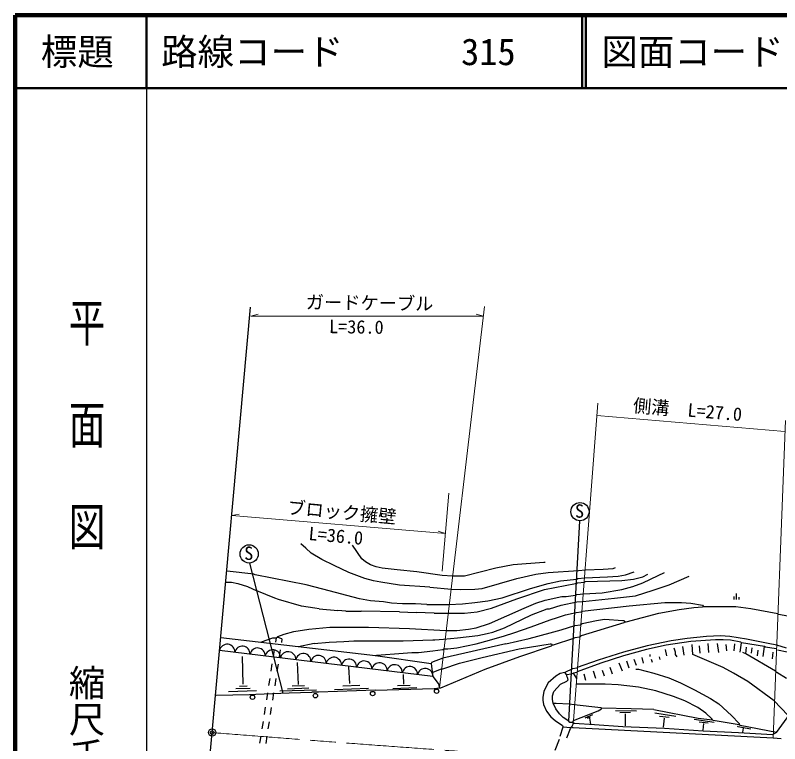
# Model space of a CAD drawing. Units: millimetres, scale not verified. Extents: x 40000 to 680000, y 20000 to 380000.
# Drawn here: x 40000 to 144835, y 280138 to 380000 of the extents above; entities that cross this region are included whole.
import ezdxf
from ezdxf.enums import TextEntityAlignment as Align

# ---------------------------------------------------------------- set-up
doc = ezdxf.new("R2010")
doc.units = ezdxf.units.MM
doc.header["$LTSCALE"] = 1000
doc.header["$PDMODE"] = 32
doc.header["$PDSIZE"] = 500
doc.linetypes.add('CHAIN', pattern=[18.5, 12, -1.5, 3.5, -1.5])
for name, color, linetype, lineweight in [('M-BGD', 7, 'Continuous', 25), ('M-BMK', 2, 'CHAIN', 13), ('M-BMK-SRVR', 3, 'Continuous', 25), ('M-STR-HTXT', 7, 'Continuous', 13), ('M-TTL', 2, 'Continuous', 140), ('M-TTL-BAND', 7, 'Continuous', 25), ('M-TTL-LINE', 7, 'Continuous', 50)]:
    doc.layers.add(name, color=color, linetype=linetype, lineweight=lineweight)
doc.layers.add('M-OTRS', color=6, linetype='Continuous')
doc.layers.add('M-TTL-TXT', color=7, linetype='Continuous')
doc.styles.add('@ＭＳ ゴシック', font='')
doc.styles.add('ＭＳ ゴシック', font='')
doc.styles.get('@ＭＳ ゴシック').set_extended_font_data('@MS Gothic')
doc.styles.get('ＭＳ ゴシック').set_extended_font_data('MS Gothic')

msp = doc.modelspace()

# ---------------------------------------------------------------- linework, layer by layer
at = {"layer": 'M-BGD'}
for p, q in [((115893, 283224), (117445, 310693)), ((79825, 306931), (79147, 307524)), ((87529, 305492), (86259, 307354)), ((80587, 306254), (79825, 306931)), ((82026, 305407), (80587, 306254)), ((83719, 304560), (82026, 305407)), ((88037, 305068), (87529, 305492)), ((72121, 304911), (76704, 287088)), ((85751, 303629), (83719, 304560)), ((88715, 304645), (88037, 305068)), ((89477, 304391), (88715, 304645)), ((90323, 304222), (89477, 304391)), ((92355, 303968), (90323, 304222)), ((105902, 304222), (101584, 303121)), ((108273, 304645), (105902, 304222)), ((112506, 304984), (108273, 304645)), ((112675, 304984), (112506, 304984)), ((118179, 303968), (120634, 304052)), ((120634, 304052), (121989, 304137)), ((121989, 304137), (122327, 304306)), ((72713, 303375), (69072, 303798)), ((72882, 303290), (72713, 303375)), ((79909, 301936), (72882, 303290)), ((87953, 302782), (85751, 303629)), ((95065, 303714), (92355, 303968)), ((98536, 303206), (95065, 303714)), ((99975, 303121), (98536, 303206)), ((101584, 303121), (99975, 303121)), ((108781, 302782), (111405, 303375)), ((111405, 303375), (113099, 303629)), ((113099, 303629), (117247, 303883)), ((117247, 303883), (118179, 303968)), ((118094, 302867), (121227, 303036)), ((121227, 303036), (122666, 303121)), ((122666, 303121), (123682, 303290)), ((123682, 303290), (124867, 303714)), ((124783, 302698), (126053, 303036)), ((126053, 303036), (126730, 303375)), ((126053, 302190), (128169, 303206)), ((128169, 303206), (129016, 303629)), ((129693, 301936), (132403, 303121)), ((68903, 302274), (69665, 302274)), ((69665, 302274), (70511, 302105)), ((70511, 302105), (71866, 301682)), ((82195, 301343), (79909, 301936)), ((89138, 302444), (87953, 302782)), ((90154, 302274), (89138, 302444)), ((92694, 301851), (90154, 302274)), ((104039, 301428), (108781, 302782)), ((110643, 301428), (113099, 302105)), ((112591, 301258), (116824, 302105)), ((113099, 302105), (114792, 302444)), ((114792, 302444), (116993, 302698)), ((116824, 302105), (116993, 302190)), ((116993, 302698), (117163, 302782)), ((116993, 302190), (117163, 302190)), ((117163, 302782), (118094, 302867)), ((117163, 302190), (118009, 302274)), ((118009, 302274), (118179, 302359)), ((118179, 302359), (123174, 302528)), ((123174, 302528), (124783, 302698)), ((124698, 301682), (126053, 302190)), ((127492, 301174), (129693, 301936)), ((71866, 301682), (73136, 301089)), ((75591, 300073), (73136, 301089)), ((87191, 299988), (82195, 301343)), ((96843, 301597), (92694, 301851)), ((96843, 301597), (99806, 301343)), ((99806, 301343), (100991, 301258)), ((100991, 301258), (103023, 301343)), ((103023, 301343), (104039, 301428)), ((106749, 300158), (110643, 301428)), ((108781, 299988), (112591, 301258)), ((120465, 300835), (123174, 301258)), ((123174, 301258), (124698, 301682)), ((125037, 300412), (127492, 301174)), ((76099, 299904), (75591, 300073)), ((79232, 298972), (76099, 299904)), ((88715, 299734), (87191, 299988)), ((104801, 299734), (106749, 300158)), ((105309, 298718), (108781, 299988)), ((112675, 299819), (114961, 300327)), ((114961, 300327), (115554, 300327)), ((115554, 300327), (116824, 300496)), ((116824, 300496), (116993, 300581)), ((116993, 300581), (117925, 300666)), ((117840, 299650), (122158, 300073)), ((117925, 300666), (120465, 300835)), ((122158, 300073), (125037, 300412)), ((138583, 299904), (138583, 300327)), ((138922, 299904), (138922, 300750)), ((139261, 299904), (139261, 300242)), ((81095, 298718), (79232, 298972)), ((90493, 299565), (88715, 299734)), ((91593, 299396), (90493, 299565)), ((93117, 299311), (91593, 299396)), ((94895, 299311), (93117, 299311)), ((96419, 299226), (94895, 299311)), ((96419, 299226), (99467, 299226)), ((99467, 299226), (101330, 299311)), ((101330, 299311), (103023, 299480)), ((103023, 299480), (104801, 299734)), ((109797, 298718), (111405, 299396)), ((111405, 299396), (112675, 299819)), ((113268, 298634), (114877, 299142)), ((114877, 299142), (116993, 299565)), ((116993, 299565), (117840, 299650)), ((117755, 298295), (124190, 299057)), ((124190, 299057), (129101, 299480)), ((129101, 299480), (131387, 299480)), ((131048, 298549), (133080, 298803)), ((131387, 299480), (132657, 299396)), ((132657, 299396), (134265, 299142)), ((133080, 298803), (134265, 298888)), ((134773, 298888), (134240, 298886)), ((134265, 299142), (134393, 298886)), ((138837, 298888), (134773, 298888)), ((140869, 298634), (138837, 298888)), ((81687, 298634), (81095, 298718)), ((81687, 298634), (84227, 298380)), ((85328, 298295), (84227, 298380)), ((85328, 298295), (87445, 298295)), ((92694, 298210), (87445, 298295)), ((92694, 298210), (94980, 298126)), ((97435, 298041), (94980, 298126)), ((97435, 298041), (99383, 298041)), ((99383, 298041), (101584, 298041)), ((101584, 298041), (103362, 298210)), ((103362, 298210), (105309, 298718)), ((105055, 296602), (109797, 298718)), ((107087, 296009), (110813, 297787)), ((110813, 297787), (112929, 298634)), ((112929, 298634), (113268, 298634)), ((114369, 297448), (115469, 297787)), ((115469, 297787), (116909, 298126)), ((116909, 298126), (117586, 298210)), ((117586, 298210), (117755, 298295)), ((123767, 296856), (128254, 298041)), ((128254, 298041), (131048, 298549)), ((144595, 297956), (140869, 298634)), ((144679, 297872), (144595, 297956)), ((145949, 297618), (144679, 297872)), ((110728, 296178), (113353, 297110)), ((113353, 297110), (114369, 297448)), ((117671, 294993), (123513, 296771)), ((117755, 296602), (119703, 297025)), ((119703, 297025), (120803, 297194)), ((120803, 297194), (123343, 297025)), ((123343, 297025), (123513, 297025)), ((123513, 297025), (123597, 296856)), ((123513, 296771), (123597, 296856)), ((123597, 296856), (123767, 296856)), ((78216, 295501), (80248, 295840)), ((80248, 295840), (83127, 296094)), ((83127, 296094), (88461, 296094)), ((88461, 296094), (94049, 295924)), ((94049, 295924), (99044, 295670)), ((99044, 295670), (100568, 295670)), ((100568, 295670), (102177, 295840)), ((102177, 295840), (103193, 296009)), ((103193, 296009), (105055, 296602)), ((105479, 295416), (107087, 296009)), ((108357, 295332), (109543, 295755)), ((109543, 295755), (110728, 296178)), ((113353, 295332), (114877, 295755)), ((114877, 295755), (116739, 296348)), ((116739, 296348), (117501, 296432)), ((117501, 296432), (117586, 296517)), ((117586, 296517), (117755, 296602)), ((89392, 292199), (68173, 294663)), ((73898, 294146), (75337, 294654)), ((75337, 294654), (75761, 294654)), ((75761, 294654), (75665, 294037)), ((75761, 294654), (75930, 294739)), ((75930, 294739), (76015, 294824)), ((76574, 294528), (75930, 294739)), ((76015, 294824), (76861, 295162)), ((76861, 295162), (78216, 295501)), ((98705, 294485), (100653, 294654)), ((100653, 294654), (103447, 294993)), ((103447, 294993), (104717, 295247)), ((104717, 295247), (105479, 295416)), ((105055, 294316), (107087, 294908)), ((107087, 294908), (108357, 295332)), ((110474, 294570), (113353, 295332)), ((116739, 294654), (116570, 294570)), ((117417, 294739), (116739, 294654)), ((117417, 294739), (117671, 294993)), ((134773, 294824), (132149, 294570)), ((136721, 294908), (134773, 294824)), ((137991, 294824), (136721, 294908)), ((140277, 294485), (137991, 294824)), ((73816, 294008), (73898, 294146)), ((76574, 294528), (76495, 294017)), ((81010, 293892), (78822, 293426)), ((81010, 293892), (83042, 294062)), ((83042, 294062), (85074, 294146)), ((85074, 294146), (86426, 294231)), ((86426, 294231), (88291, 294231)), ((88291, 294231), (93202, 294231)), ((93202, 294231), (97266, 294400)), ((97266, 294400), (97520, 294400)), ((97520, 294400), (98705, 294485)), ((107257, 293808), (98621, 291860)), ((100568, 293300), (103193, 293808)), ((103193, 293808), (105055, 294316)), ((107257, 293808), (110474, 294570)), ((109119, 293130), (113353, 293808)), ((109204, 292114), (113522, 293554)), ((113353, 293808), (113522, 293808)), ((113522, 293808), (113607, 293638)), ((113522, 293554), (113607, 293638)), ((113776, 293638), (113607, 293638)), ((116570, 294570), (113776, 293638)), ((126645, 293554), (123428, 292707)), ((129270, 293638), (126561, 293046)), ((129947, 294231), (126645, 293554)), ((132657, 294146), (129270, 293638)), ((132149, 294570), (129947, 294231)), ((136043, 294400), (132657, 294146)), ((132911, 292368), (132826, 293723)), ((133927, 292538), (133842, 293554)), ((135112, 292622), (135027, 293892)), ((137059, 294400), (136043, 294400)), ((136467, 292622), (136297, 293892)), ((138075, 294316), (137059, 294400)), ((137567, 292876), (137483, 293723)), ((139515, 294062), (138075, 294316)), ((138583, 292876), (138668, 293808)), ((139430, 292707), (139599, 293977)), ((139599, 293977), (139515, 294062)), ((142732, 293469), (139599, 293977)), ((143240, 293892), (140277, 294485)), ((144425, 293638), (143240, 293892)), ((145780, 293215), (144425, 293638)), ((97257, 289334), (68016, 292899)), ((75511, 293049), (75357, 292061)), ((76341, 293028), (76188, 292040)), ((89561, 292284), (93202, 292538)), ((93202, 292538), (94387, 292622)), ((94387, 292622), (95319, 292622)), ((95319, 292622), (97266, 292876)), ((97266, 292876), (98621, 293046)), ((98621, 293046), (98790, 293130)), ((98790, 293130), (99298, 293130)), ((99298, 293130), (100568, 293300)), ((104039, 291945), (109119, 293130)), ((123428, 292707), (119957, 291606)), ((126561, 293046), (123428, 292199)), ((129355, 292199), (129185, 293046)), ((130540, 292707), (130371, 293215)), ((130540, 292368), (130540, 292707)), ((131725, 292284), (131556, 293469)), ((140192, 292453), (139769, 292622)), ((140192, 292453), (140277, 293384)), ((140954, 292538), (141039, 293300)), ((141801, 292199), (141885, 292961)), ((142563, 292114), (142732, 293469)), ((142901, 293384), (142732, 293469)), ((144341, 293130), (142901, 293384)), ((143833, 291776), (143917, 292707)), ((145865, 292707), (144510, 292961)), ((71262, 288298), (71157, 292107)), ((89392, 292199), (89561, 292284)), ((97012, 291098), (89392, 292199)), ((98621, 291860), (97097, 291268)), ((100907, 291183), (104039, 291945)), ((104463, 290336), (109204, 292114)), ((119957, 291606), (117078, 290590)), ((123428, 292199), (120295, 291183)), ((125206, 290844), (124867, 291691)), ((126137, 291183), (125968, 291945)), ((127069, 292114), (127069, 292368)), ((127407, 291268), (127238, 291691)), ((128423, 291691), (128339, 292030)), ((130794, 292030), (130540, 292368)), ((137059, 290590), (132911, 292368)), ((144256, 290082), (140192, 292453)), ((75204, 291073), (75050, 290085)), ((76034, 291052), (75880, 290064)), ((78861, 288268), (78718, 291278)), ((85702, 290689), (85825, 288372)), ((97097, 291268), (97012, 291098)), ((97012, 291098), (97257, 289334)), ((97177, 289911), (98451, 290421)), ((98451, 290421), (98621, 290421)), ((98621, 290421), (100907, 291183)), ((116401, 290421), (115385, 289913)), ((116993, 290506), (116401, 290421)), ((117078, 290590), (116993, 290506)), ((120295, 291183), (117078, 289998)), ((121904, 289659), (121565, 290590)), ((123259, 290082), (122835, 291183)), ((124190, 290506), (123851, 291437)), ((138499, 289828), (137059, 290590)), ((144413, 281696), (150973, 290799)), ((93306, 288300), (93236, 289634)), ((98367, 287796), (104463, 290336)), ((114115, 289405), (113099, 288474)), ((114707, 289744), (114115, 289405)), ((115385, 289913), (114707, 289744)), ((115639, 289574), (115385, 289913)), ((116231, 289659), (115639, 289574)), ((115639, 289405), (115639, 289574)), ((115723, 289236), (115639, 289405)), ((116570, 289828), (116231, 289659)), ((116993, 289913), (116570, 289828)), ((116993, 289066), (116570, 289828)), ((117078, 289998), (116993, 289913)), ((118263, 288812), (118009, 289659)), ((119618, 289066), (119279, 290082)), ((120803, 289405), (120549, 290167)), ((125121, 290336), (125460, 290336)), ((125460, 290336), (127577, 289828)), ((127577, 289828), (129609, 289151)), ((140446, 288643), (138499, 289828)), ((144425, 289913), (144256, 290082)), ((145780, 289066), (144425, 289913)), ((74897, 289097), (74743, 288109)), ((75727, 289076), (75573, 288088)), ((97257, 289334), (98113, 288220)), ((113099, 288474), (112845, 288050)), ((113861, 287288), (114792, 288304)), ((114792, 288304), (115639, 288728)), ((115639, 288728), (115808, 288897)), ((115808, 288897), (115723, 289236)), ((120888, 288304), (116993, 288304)), ((122666, 288220), (120888, 288304)), ((129609, 289151), (131217, 288474)), ((131217, 288474), (133165, 287542)), ((144087, 286018), (140446, 288643)), ((69244, 287297), (73088, 287420)), ((70262, 287701), (72193, 287736)), ((70736, 288034), (71807, 288087)), ((76283, 287367), (81321, 287525)), ((77316, 287683), (80242, 287800)), ((77980, 288089), (79665, 288136)), ((89392, 287458), (81603, 287204)), ((83771, 287582), (88458, 287740)), ((84912, 288091), (87247, 288161)), ((89392, 287458), (97435, 287712)), ((91762, 287715), (95050, 287832)), ((92417, 288101), (94137, 288183)), ((97435, 287712), (98197, 287796)), ((98197, 287796), (98113, 288220)), ((98197, 287796), (98367, 287796)), ((112506, 287288), (112337, 286526)), ((112845, 288050), (112506, 287288)), ((113691, 286696), (113861, 287288)), ((125460, 287881), (122666, 288220)), ((127831, 287373), (125460, 287881)), ((130286, 286611), (127831, 287373)), ((133165, 287542), (135366, 286357)), ((67548, 286780), (72120, 286865)), ((72120, 286865), (72967, 286950)), ((72967, 286950), (77539, 287119)), ((74589, 287121), (74436, 286132)), ((75420, 287100), (75266, 286112)), ((77539, 287119), (80671, 287204)), ((81603, 287204), (80671, 287204)), ((112337, 286526), (112337, 286103)), ((113691, 286188), (113691, 286696)), ((131810, 286018), (130286, 286611)), ((135366, 286357), (136467, 285595)), ((112337, 286103), (112421, 285510)), ((112421, 285510), (112845, 284579)), ((113776, 285680), (113691, 286188)), ((114115, 284918), (113776, 285680)), ((113776, 285680), (114199, 285680)), ((114199, 285680), (115977, 285595)), ((115977, 285595), (116655, 285510)), ((116655, 285510), (120295, 285087)), ((133588, 285087), (131810, 286018)), ((136467, 285595), (138245, 283986)), ((146904, 283032), (144087, 286018)), ((74282, 285144), (74128, 284156)), ((75112, 285123), (74959, 284135)), ((112845, 284579), (113437, 283817)), ((114623, 284240), (114115, 284918)), ((115131, 283732), (114623, 284240)), ((116570, 283309), (119957, 284664)), ((118154, 283688), (119224, 284140)), ((119957, 284664), (120380, 284918)), ((120295, 285087), (120380, 285002)), ((124444, 284918), (120380, 285002)), ((120380, 284918), (120380, 285002)), ((122334, 284691), (125186, 284663)), ((122912, 284405), (124354, 284443)), ((123638, 284242), (123657, 282570)), ((127577, 284833), (124444, 284918)), ((127577, 284833), (133673, 283648)), ((127688, 284389), (127961, 284346)), ((127961, 284346), (130569, 283931)), ((134689, 284325), (133588, 285087)), ((135535, 283563), (134689, 284325)), ((73975, 283168), (73821, 282180)), ((74805, 283147), (74651, 282159)), ((113437, 283817), (114030, 283309)), ((114030, 283309), (115046, 282632)), ((115893, 283224), (115131, 283732)), ((116062, 283055), (115893, 283224)), ((116485, 283055), (116062, 283055)), ((116485, 283055), (116570, 283309)), ((116570, 282886), (116485, 283055)), ((116655, 282886), (116485, 283055)), ((118473, 283650), (118893, 283822)), ((118747, 283624), (118874, 282835)), ((128348, 283916), (129652, 283759)), ((129007, 283644), (128849, 282397)), ((133087, 283497), (135867, 283096)), ((133673, 283648), (135620, 283394)), ((133794, 283153), (135017, 282991)), ((135620, 283394), (135535, 283563)), ((135705, 283309), (135620, 283394)), ((139261, 282716), (135705, 283309)), ((138245, 283986), (139261, 282886)), ((114707, 281192), (115131, 282462)), ((115046, 282632), (115131, 282462)), ((115131, 282462), (116147, 282378)), ((115639, 280938), (116147, 282208)), ((116147, 282208), (116316, 282462)), ((116147, 282378), (116316, 282462)), ((116316, 282462), (116570, 282886)), ((116316, 282462), (116485, 282378)), ((116485, 282378), (143917, 280938)), ((119449, 282716), (116655, 282886)), ((123343, 282462), (119449, 282716)), ((129016, 282208), (123343, 282462)), ((134350, 281870), (129016, 282208)), ((134396, 282914), (134291, 281987)), ((138979, 282538), (139074, 282519)), ((139074, 282519), (140890, 282175)), ((139261, 282886), (139261, 282716)), ((139430, 282632), (139261, 282716)), ((144413, 281696), (139430, 282632)), ((139801, 282251), (139743, 281703)), ((73668, 281192), (73514, 280204)), ((74498, 281171), (74344, 280183)), ((139176, 281616), (134350, 281870)), ((143833, 281362), (139176, 281616)), ((144002, 281446), (143833, 281362)), ((144413, 281696), (144002, 281446)), ((114030, 279245), (114623, 280769)), ((143917, 280938), (145018, 280854))]:
    msp.add_line(p, q, dxfattribs=at)
for centre, radius in [((117437, 311943), 1250), ((72074, 306160), 1250), ((89010, 287015), 300), ((97775, 287337), 300), ((72534, 286513), 300), ((81165, 286725), 300)]:
    msp.add_circle(centre, radius, dxfattribs=at)
for centre in [(69054, 292719), (71142, 292464), (73231, 292209), (75319, 291955), (77408, 291700), (79497, 291445), (81585, 291191), (83674, 290936), (85763, 290681), (87851, 290427), (89940, 290172), (92029, 289917), (94117, 289663), (96206, 289408)]:
    msp.add_arc(centre, 1053, 355.9549, 170.14277, dxfattribs=at)
at = {"layer": 'M-BMK'}
msp.add_arc((351125, 3808263), 3538025, 265.39379, 267.01977, dxfattribs=at)
at = {"layer": 'M-BMK-SRVR'}
for p, q in [((66997, 281665), (72271, 339983)), ((61724, 223346), (66997, 281665))]:
    msp.add_line(p, q, dxfattribs=at)
msp.add_circle((66997, 281665), 500, dxfattribs=at)
msp.add_point((66997, 281665), dxfattribs=at)
at = {"layer": 'M-OTRS'}
msp.add_point((66997, 281665), dxfattribs=at)
at = {"layer": 'M-STR-HTXT'}
for p, q in [((98197, 287796), (104357, 340075)), ((72289, 338766), (73289, 339034)), ((72289, 338766), (104203, 338766)), ((104203, 338766), (103203, 339034)), ((119872, 326828), (116570, 283309)), ((119743, 325127), (145552, 322950)), ((143917, 280938), (145611, 324457)), ((98547, 303793), (99467, 314466)), ((69688, 311416), (70707, 311599)), ((69688, 311416), (98991, 308938)), ((98991, 308938), (98017, 309289))]:
    msp.add_line(p, q, dxfattribs=at)
at = {"layer": 'M-TTL'}
for p, q in [((40000, 380000), (40000, 20000)), ((680000, 380000), (40000, 380000))]:
    msp.add_line(p, q, dxfattribs=at)
at = {"layer": 'M-TTL-BAND'}
msp.add_line((58000, 370000), (58000, 20000), dxfattribs=at)
at = {"layer": 'M-TTL-LINE'}
for p, q in [((58000, 380000), (58000, 370000)), ((117750, 380000), (117750, 370000)), ((118250, 380000), (118250, 370000)), ((40000, 370000), (680000, 370000))]:
    msp.add_line(p, q, dxfattribs=at)

# ---------------------------------------------------------------- texts
at = {"layer": 'M-BGD', "style": 'ＭＳ ゴシック'}
for p in [(116758, 310570), (71396, 304786)]:
    msp.add_text('S', height=1833, dxfattribs=at).set_placement(p, align=Align.BOTTOM_LEFT)
at = {"layer": 'M-STR-HTXT', "style": 'ＭＳ ゴシック'}
for s, rotation, p in [('ガードケーブル', 359.197, (79820, 339226)), ('L=36.0', 359.197, (83015, 335877)), ('側溝\u3000L=27.0', 355.18, (124612, 325075)), ('ブロック擁壁', 354.796, (77191, 311109)), ('L=36.0', 354.796, (80119, 307525))]:
    msp.add_text(s, height=1833, rotation=rotation, dxfattribs=at).set_placement(p, align=Align.BOTTOM_LEFT)
at = {"layer": 'M-TTL-BAND', "style": '@ＭＳ ゴシック', "width": 1.4}
msp.add_text('平  面  図', height=3666, rotation=270, dxfattribs=at).set_placement((49777, 306475), align=Align.MIDDLE_RIGHT)
at = {"layer": 'M-TTL-BAND', "style": '@ＭＳ ゴシック'}
msp.add_text('縮尺千分の一', height=3666, rotation=270, dxfattribs=at).set_placement((49777, 261030), align=Align.MIDDLE_RIGHT)
at = {"layer": 'M-TTL-TXT', "style": 'ＭＳ ゴシック'}
msp.add_text('標題', height=3666, dxfattribs=at).set_placement((48500, 375000), align=Align.MIDDLE_CENTER)
for s, p in [('路線コード', (60000, 375000)), ('315', (101142, 375000)), ('図面コード', (120380, 375000))]:
    msp.add_text(s, height=3666, dxfattribs=at).set_placement(p, align=Align.MIDDLE_LEFT)

doc.saveas('drawing.dxf')
